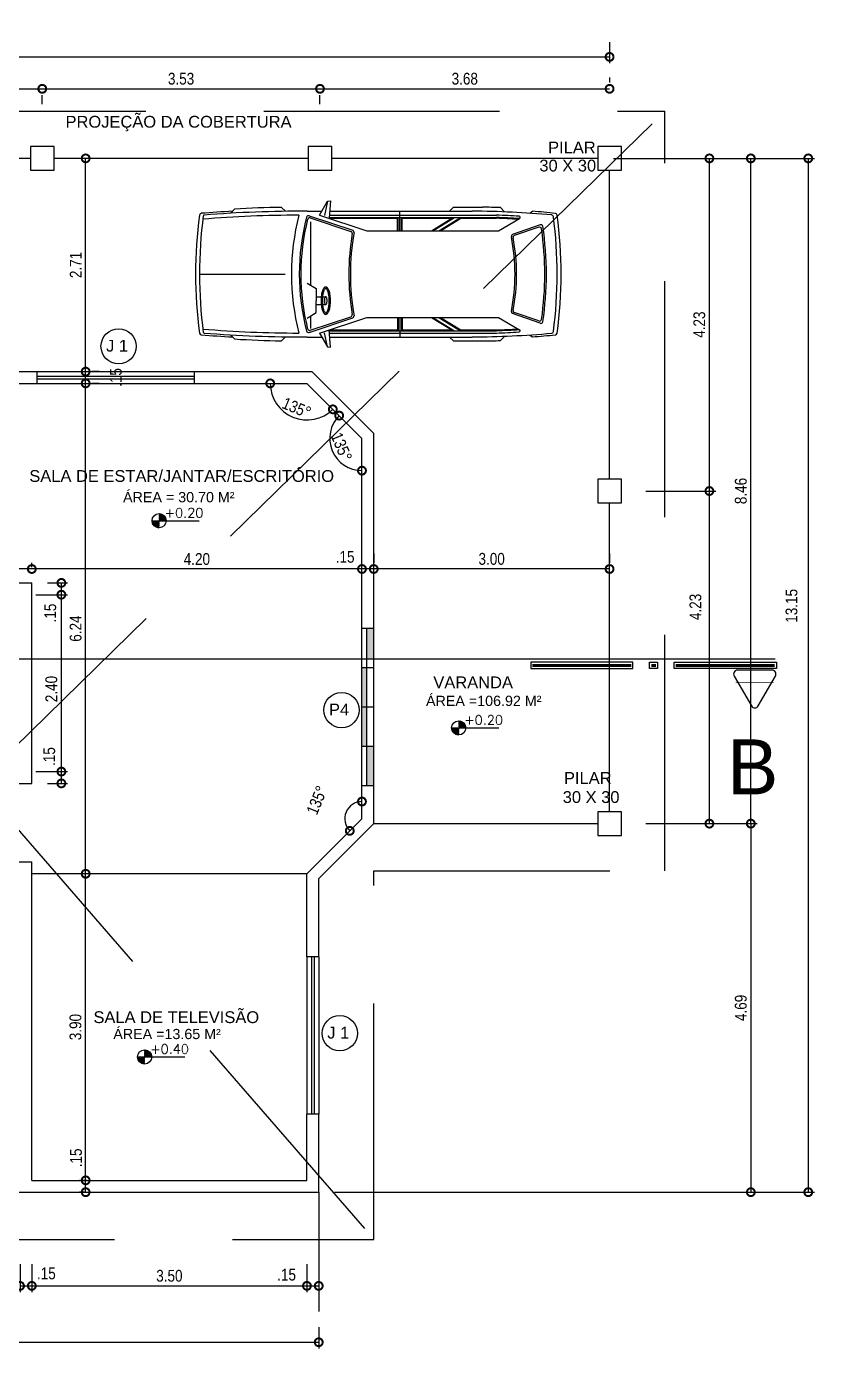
# Model space of a CAD drawing. Extents: x -109 to 1815, y -14679 to 345.
# Drawn here: x 98.97 to 108.99, y -4.45 to 12.37 of the extents above; entities that cross this region are included whole.
import ezdxf
from ezdxf.enums import TextEntityAlignment as Align

# ---------------------------------------------------------------- set-up
doc = ezdxf.new("R2010")
doc.units = 0
doc.header["$MEASUREMENT"] = 0
doc.linetypes.add('HIDDEN', pattern=[0.375, 0.25, -0.125])
doc.layers.get('0').update_dxf_attribs({"linetype": 'CONTINUOUS'})
doc.layers.get('DEFPOINTS').update_dxf_attribs({"linetype": 'CONTINUOUS'})
for name, color, linetype in [('COTA', 1, 'CONTINUOUS'), ('ESPECARQ', 1, 'CONTINUOUS'), ('ESQUADRIA', 2, 'CONTINUOUS'), ('JANELA', 3, 'CONTINUOUS'), ('PAREDE', 6, 'CONTINUOUS'), ('PILAR', 5, 'CONTINUOUS'), ('PORTA', 3, 'CONTINUOUS'), ('PROJCASA', 3, 'HIDDEN'), ('VARANDA', 1, 'CONTINUOUS')]:
    doc.layers.add(name, color=color, linetype=linetype)
doc.styles.add('CORTE', font='BOLD.SHX', dxfattribs={"height": 0.15})
doc.styles.add('PRANCHA', font='AVANT.SHX', dxfattribs={"height": 0.1})
doc.styles.add('REGUA120', font='arial.ttf')
doc.styles.add('SIMPLEX', font='techl___.ttf')
doc.styles.add('TFINOS', font='romans.shx', dxfattribs={"height": 0.1})
doc.dimstyles.new('50model', dxfattribs={"dimtxt": 0.15, "dimasz": 0.2, "dimexe": 0.08, "dimexo": 0.2, "dimgap": 0.05, "dimtad": 1, "dimzin": 4, "dimdsep": 46, "dimtxsty": 'SIMPLEX', "dimblk1": 'DOTSMALL', "dimblk2": 'DOTSMALL', "dimsah": 1, "dimcen": 0.2, "dimadec": 0, "dimazin": 0, "dimtfac": 1, "dimtmove": 2, "dimatfit": 3, "dimldrblk": 'DOTSMALL', "dimfxl": 1, "dimtvp": 1, "dimtolj": 1, "dimtzin": 0, "dimarcsym": 0})

# ---------------------------------------------------------------- blocks, each defined once
blk = doc.blocks.new('_DOTSMALL')
at = {"color": 0, "linetype": 'ByBlock', "ltscale": 0.05, "const_width": 0.5}
blk.add_lwpolyline([(-0.0625, 0, 1), (0.0625, 0, 1)], format="xyb", close=True, dxfattribs=at)
blk = doc.blocks.new('*D30')
at = {"layer": 'DEFPOINTS', "color": 0}
for p in [(88.585, -4), (102.685, -3.976), (102.685, -4.367)]:
    blk.add_point(p, dxfattribs=at)
at = {"layer": 'PORTA', "color": 0, "lineweight": -2}
for p, q in [((88.585, -4.2), (88.585, -4.447)), ((102.685, -4.176), (102.685, -4.447)), ((88.585, -4.367), (102.685, -4.367))]:
    blk.add_line(p, q, dxfattribs=at)
at = {"layer": 'PORTA', "color": 0, "lineweight": -2, "xscale": 0.2, "yscale": 0.2, "zscale": 0.2, "rotation": 180}
blk.add_blockref('_DOTSMALL', (88.585, -4.367), dxfattribs=at)
at = {"layer": 'PORTA', "color": 0, "lineweight": -2, "xscale": 0.2, "yscale": 0.2, "zscale": 0.2}
blk.add_blockref('_DOTSMALL', (102.685, -4.367), dxfattribs=at)
at = {"layer": 'PORTA', "color": 0, "insert": (95.635, -4.241), "char_height": 0.15, "attachment_point": 5, "style": 'SIMPLEX'}
blk.add_mtext('\\A1;14.10', dxfattribs=at)
blk = doc.blocks.new('*D29')
at = {"layer": 'DEFPOINTS', "color": 0}
for p in [(102.535, -3.174), (102.685, -3.174), (102.685, -3.65)]:
    blk.add_point(p, dxfattribs=at)
at = {"layer": 'PORTA', "color": 0, "lineweight": -2}
for p, q in [((102.535, -3.374), (102.535, -3.73)), ((102.685, -3.374), (102.685, -3.73)), ((102.535, -3.65), (102.685, -3.65))]:
    blk.add_line(p, q, dxfattribs=at)
at = {"layer": 'PORTA', "color": 0, "lineweight": -2, "xscale": 0.2, "yscale": 0.2, "zscale": 0.2, "rotation": 180}
blk.add_blockref('_DOTSMALL', (102.535, -3.65), dxfattribs=at)
at = {"layer": 'PORTA', "color": 0, "lineweight": -2, "xscale": 0.2, "yscale": 0.2, "zscale": 0.2}
blk.add_blockref('_DOTSMALL', (102.685, -3.65), dxfattribs=at)
at = {"layer": 'PORTA', "color": 0, "insert": (102.276, -3.508), "char_height": 0.15, "attachment_point": 5, "style": 'SIMPLEX'}
blk.add_mtext('\\A1;.15', dxfattribs=at)
blk = doc.blocks.new('*D28')
at = {"layer": 'DEFPOINTS', "color": 0}
for p in [(99.035, -3.174), (102.535, -3.174), (102.535, -3.65)]:
    blk.add_point(p, dxfattribs=at)
at = {"layer": 'PORTA', "color": 0, "lineweight": -2}
for p, q in [((99.035, -3.374), (99.035, -3.73)), ((102.535, -3.374), (102.535, -3.73)), ((99.035, -3.65), (102.535, -3.65))]:
    blk.add_line(p, q, dxfattribs=at)
at = {"layer": 'PORTA', "color": 0, "lineweight": -2, "xscale": 0.2, "yscale": 0.2, "zscale": 0.2, "rotation": 180}
blk.add_blockref('_DOTSMALL', (99.035, -3.65), dxfattribs=at)
at = {"layer": 'PORTA', "color": 0, "lineweight": -2, "xscale": 0.2, "yscale": 0.2, "zscale": 0.2}
blk.add_blockref('_DOTSMALL', (102.535, -3.65), dxfattribs=at)
at = {"layer": 'PORTA', "color": 0, "insert": (100.785, -3.522), "char_height": 0.15, "attachment_point": 5, "style": 'SIMPLEX'}
blk.add_mtext('\\A1;3.50', dxfattribs=at)
blk = doc.blocks.new('*D27')
at = {"layer": 'DEFPOINTS', "color": 0}
for p in [(98.885, -3.174), (99.035, -3.174), (99.035, -3.65)]:
    blk.add_point(p, dxfattribs=at)
at = {"layer": 'PORTA', "color": 0, "lineweight": -2}
for p, q in [((98.885, -3.374), (98.885, -3.73)), ((99.035, -3.374), (99.035, -3.73)), ((98.885, -3.65), (99.035, -3.65))]:
    blk.add_line(p, q, dxfattribs=at)
at = {"layer": 'PORTA', "color": 0, "lineweight": -2, "xscale": 0.2, "yscale": 0.2, "zscale": 0.2, "rotation": 180}
blk.add_blockref('_DOTSMALL', (98.885, -3.65), dxfattribs=at)
at = {"layer": 'PORTA', "color": 0, "lineweight": -2, "xscale": 0.2, "yscale": 0.2, "zscale": 0.2}
blk.add_blockref('_DOTSMALL', (99.035, -3.65), dxfattribs=at)
at = {"layer": 'PORTA', "color": 0, "insert": (99.22, -3.492), "char_height": 0.15, "attachment_point": 5, "style": 'SIMPLEX'}
blk.add_mtext('\\A1;.15', dxfattribs=at)
blk = doc.blocks.new('CORTE-D')
blk.add_lwpolyline([(2.587, 0.135), (2.806, 0.515, -0.57735), (2.893, 0.515), (3.112, 0.135, -0.57735), (3.069, 0.06), (2.63, 0.06, -0.57735)], format="xyb", close=True)
at = {"const_width": 0.01}
blk.add_lwpolyline([(3.088, 0.216), (2.608, 0.216)], dxfattribs=at)
for points in [[(0, -0.04), (0, 0.04), (1.3, 0.04), (1.3, -0.04)], [(1.612, -0.04), (1.612, 0.04), (1.512, 0.04), (1.512, -0.04)], [(3.124, -0.04), (3.124, 0.04), (1.824, 0.04), (1.824, -0.04)]]:
    blk.add_lwpolyline(points, close=True)
at = {"const_width": 0.02}
for points in [[(0.03, -0.01), (0.03, 0.01), (1.27, 0.01), (1.27, -0.01)], [(1.582, -0.01), (1.582, 0.01), (1.542, 0.01), (1.542, -0.01)], [(3.094, -0.01), (3.094, 0.01), (1.854, 0.01), (1.854, -0.01)]]:
    blk.add_lwpolyline(points, close=True, dxfattribs=at)
for tag, height, style, p in [('01', 0.15, 'CORTE', (2.849, 0.24)), ('00/00', 0.1, 'PRANCHA', (2.852, 0.091))]:
    blk.add_attdef(tag, text='', height=height, dxfattribs=dict(style=style)).set_placement(p, align=Align.CENTER)
blk = doc.blocks.new('*D48')
at = {"layer": 'DEFPOINTS', "color": 0}
for p in [(106.648, 6.461), (107.655, 6.461), (106.648, 2.23)]:
    blk.add_point(p, dxfattribs=at)
at = {"layer": 'PORTA', "color": 0, "lineweight": -2}
for p, q in [((106.848, 6.461), (107.735, 6.461)), ((107.655, 2.23), (107.655, 6.461)), ((106.848, 2.23), (107.735, 2.23))]:
    blk.add_line(p, q, dxfattribs=at)
at = {"layer": 'PORTA', "color": 0, "lineweight": -2, "xscale": 0.2, "yscale": 0.2, "zscale": 0.2}
for p, rotation in [((107.655, 6.461), 90), ((107.655, 2.23), 270)]:
    blk.add_blockref('_DOTSMALL', p, dxfattribs=dict(at, rotation=rotation))
at = {"layer": 'PORTA', "color": 0, "insert": (107.478, 4.986), "char_height": 0.15, "attachment_point": 5, "rotation": 90, "style": 'SIMPLEX'}
blk.add_mtext('\\A1;4.23', dxfattribs=at)
blk = doc.blocks.new('*D49')
at = {"layer": 'DEFPOINTS', "color": 0}
for p in [(106.626, 10.692), (107.655, 10.692), (106.648, 6.461)]:
    blk.add_point(p, dxfattribs=at)
at = {"layer": 'PORTA', "color": 0, "lineweight": -2}
for p, q in [((106.826, 10.692), (107.735, 10.692)), ((107.655, 6.461), (107.655, 10.692)), ((106.848, 6.461), (107.735, 6.461))]:
    blk.add_line(p, q, dxfattribs=at)
at = {"layer": 'PORTA', "color": 0, "lineweight": -2, "xscale": 0.2, "yscale": 0.2, "zscale": 0.2}
for p, rotation in [((107.655, 10.692), 90), ((107.655, 6.461), 270)]:
    blk.add_blockref('_DOTSMALL', p, dxfattribs=dict(at, rotation=rotation))
at = {"layer": 'PORTA', "color": 0, "insert": (107.527, 8.577), "char_height": 0.15, "attachment_point": 5, "rotation": 90, "style": 'SIMPLEX'}
blk.add_mtext('\\A1;4.23', dxfattribs=at)
blk = doc.blocks.new('*D50')
at = {"layer": 'DEFPOINTS', "color": 0}
for p in [(106.626, 10.692), (108.182, 10.692), (106.648, 2.23)]:
    blk.add_point(p, dxfattribs=at)
at = {"layer": 'PORTA', "color": 0, "lineweight": -2}
for p, q in [((106.826, 10.692), (108.262, 10.692)), ((108.182, 2.23), (108.182, 10.692)), ((106.848, 2.23), (108.262, 2.23))]:
    blk.add_line(p, q, dxfattribs=at)
at = {"layer": 'PORTA', "color": 0, "lineweight": -2, "xscale": 0.2, "yscale": 0.2, "zscale": 0.2}
for p, rotation in [((108.182, 10.692), 90), ((108.182, 2.23), 270)]:
    blk.add_blockref('_DOTSMALL', p, dxfattribs=dict(at, rotation=rotation))
at = {"layer": 'PORTA', "color": 0, "insert": (108.055, 6.461), "char_height": 0.15, "attachment_point": 5, "rotation": 90, "style": 'SIMPLEX'}
blk.add_mtext('\\A1;8.46', dxfattribs=at)
blk = doc.blocks.new('*D51')
at = {"layer": 'DEFPOINTS', "color": 0}
for p in [(106.648, 2.23), (106.854, -2.458), (108.182, -2.458)]:
    blk.add_point(p, dxfattribs=at)
at = {"layer": 'PORTA', "color": 0, "lineweight": -2}
for p, q in [((106.848, 2.23), (108.262, 2.23)), ((108.182, 2.23), (108.182, -2.458)), ((107.054, -2.458), (108.262, -2.458))]:
    blk.add_line(p, q, dxfattribs=at)
at = {"layer": 'PORTA', "color": 0, "lineweight": -2, "xscale": 0.2, "yscale": 0.2, "zscale": 0.2}
for p, rotation in [((108.182, 2.23), 90), ((108.182, -2.458), 270)]:
    blk.add_blockref('_DOTSMALL', p, dxfattribs=dict(at, rotation=rotation))
at = {"layer": 'PORTA', "color": 0, "insert": (108.055, -0.114), "char_height": 0.15, "attachment_point": 5, "rotation": 90, "style": 'SIMPLEX'}
blk.add_mtext('\\A1;4.69', dxfattribs=at)
blk = doc.blocks.new('*D52')
at = {"layer": 'DEFPOINTS', "color": 0}
for p in [(99.72, -2.308), (99.94, -2.308), (99.899, -2.458)]:
    blk.add_point(p, dxfattribs=at)
at = {"layer": 'PORTA', "color": 0, "lineweight": -2}
for p, q in [((99.74, -2.308), (99.64, -2.308)), ((99.72, -2.458), (99.72, -2.308)), ((99.699, -2.458), (99.64, -2.458))]:
    blk.add_line(p, q, dxfattribs=at)
at = {"layer": 'PORTA', "color": 0, "lineweight": -2, "xscale": 0.2, "yscale": 0.2, "zscale": 0.2}
for p, rotation in [((99.72, -2.308), 90), ((99.72, -2.458), 270)]:
    blk.add_blockref('_DOTSMALL', p, dxfattribs=dict(at, rotation=rotation))
at = {"layer": 'PORTA', "color": 0, "insert": (99.598, -2.022), "char_height": 0.15, "attachment_point": 5, "rotation": 90, "style": 'SIMPLEX'}
blk.add_mtext('\\A1;.15', dxfattribs=at)
blk = doc.blocks.new('*D53')
at = {"layer": 'DEFPOINTS', "color": 0}
for p in [(99.692, 1.592), (99.72, 1.592), (99.94, -2.308)]:
    blk.add_point(p, dxfattribs=at)
at = {"layer": 'PORTA', "color": 0, "lineweight": -2}
for p, q in [((99.72, -2.308), (99.72, 1.592)), ((99.892, 1.592), (99.8, 1.592)), ((99.74, -2.308), (99.64, -2.308))]:
    blk.add_line(p, q, dxfattribs=at)
at = {"layer": 'PORTA', "color": 0, "lineweight": -2, "xscale": 0.2, "yscale": 0.2, "zscale": 0.2}
for p, rotation in [((99.72, 1.592), 90), ((99.72, -2.308), 270)]:
    blk.add_blockref('_DOTSMALL', p, dxfattribs=dict(at, rotation=rotation))
at = {"layer": 'PORTA', "color": 0, "insert": (99.591, -0.358), "char_height": 0.15, "attachment_point": 5, "rotation": 90, "style": 'SIMPLEX'}
blk.add_mtext('\\A1;3.90', dxfattribs=at)
blk = doc.blocks.new('*D54')
at = {"layer": 'DEFPOINTS', "color": 0}
for p in [(99.692, 7.83), (99.72, 7.83), (99.692, 1.592)]:
    blk.add_point(p, dxfattribs=at)
at = {"layer": 'PORTA', "color": 0, "lineweight": -2}
for p, q in [((99.72, 1.592), (99.72, 7.83)), ((99.892, 7.83), (99.8, 7.83)), ((99.892, 1.592), (99.8, 1.592))]:
    blk.add_line(p, q, dxfattribs=at)
at = {"layer": 'PORTA', "color": 0, "lineweight": -2, "xscale": 0.2, "yscale": 0.2, "zscale": 0.2}
for p, rotation in [((99.72, 7.83), 90), ((99.72, 1.592), 270)]:
    blk.add_blockref('_DOTSMALL', p, dxfattribs=dict(at, rotation=rotation))
at = {"layer": 'PORTA', "color": 0, "insert": (99.593, 4.711), "char_height": 0.15, "attachment_point": 5, "rotation": 90, "style": 'SIMPLEX'}
blk.add_mtext('\\A1;6.24', dxfattribs=at)
blk = doc.blocks.new('*D55')
at = {"layer": 'DEFPOINTS', "color": 0}
for p in [(99.692, 7.98), (99.72, 7.98), (99.692, 7.83)]:
    blk.add_point(p, dxfattribs=at)
at = {"layer": 'PORTA', "color": 0, "lineweight": -2}
for p, q in [((99.72, 7.83), (99.72, 7.98)), ((99.892, 7.98), (99.8, 7.98)), ((99.892, 7.83), (99.8, 7.83))]:
    blk.add_line(p, q, dxfattribs=at)
at = {"layer": 'PORTA', "color": 0, "lineweight": -2, "xscale": 0.2, "yscale": 0.2, "zscale": 0.2}
for p, rotation in [((99.72, 7.98), 90), ((99.72, 7.83), 270)]:
    blk.add_blockref('_DOTSMALL', p, dxfattribs=dict(at, rotation=rotation))
at = {"layer": 'PORTA', "color": 0, "insert": (100.105, 7.905), "char_height": 0.15, "attachment_point": 5, "rotation": 90, "style": 'SIMPLEX'}
blk.add_mtext('\\A1;.15', dxfattribs=at)
blk = doc.blocks.new('*D56')
at = {"layer": 'DEFPOINTS', "color": 0}
for p in [(99.692, 10.692), (99.72, 10.692), (99.692, 7.98)]:
    blk.add_point(p, dxfattribs=at)
at = {"layer": 'PORTA', "color": 0, "lineweight": -2}
for p, q in [((99.72, 7.98), (99.72, 10.692)), ((99.892, 10.692), (99.8, 10.692)), ((99.892, 7.98), (99.8, 7.98))]:
    blk.add_line(p, q, dxfattribs=at)
at = {"layer": 'PORTA', "color": 0, "lineweight": -2, "xscale": 0.2, "yscale": 0.2, "zscale": 0.2}
for p, rotation in [((99.72, 10.692), 90), ((99.72, 7.98), 270)]:
    blk.add_blockref('_DOTSMALL', p, dxfattribs=dict(at, rotation=rotation))
at = {"layer": 'PORTA', "color": 0, "insert": (99.594, 9.336), "char_height": 0.15, "attachment_point": 5, "rotation": 90, "style": 'SIMPLEX'}
blk.add_mtext('\\A1;2.71', dxfattribs=at)
blk = doc.blocks.new('*D57')
at = {"layer": 'DEFPOINTS', "color": 0}
for p in [(103.385, 5.469), (103.385, 5.465), (106.385, 5.465)]:
    blk.add_point(p, dxfattribs=at)
at = {"layer": 'PORTA', "color": 0, "lineweight": -2}
for p, q in [((103.385, 5.665), (103.385, 5.549)), ((106.385, 5.665), (106.385, 5.549)), ((106.385, 5.469), (103.385, 5.469))]:
    blk.add_line(p, q, dxfattribs=at)
at = {"layer": 'PORTA', "color": 0, "lineweight": -2, "xscale": 0.2, "yscale": 0.2, "zscale": 0.2, "rotation": 180}
blk.add_blockref('_DOTSMALL', (103.385, 5.469), dxfattribs=at)
at = {"layer": 'PORTA', "color": 0, "lineweight": -2, "xscale": 0.2, "yscale": 0.2, "zscale": 0.2}
blk.add_blockref('_DOTSMALL', (106.385, 5.469), dxfattribs=at)
at = {"layer": 'PORTA', "color": 0, "insert": (104.885, 5.597), "char_height": 0.15, "attachment_point": 5, "style": 'SIMPLEX'}
blk.add_mtext('\\A1;3.00', dxfattribs=at)
blk = doc.blocks.new('*D58')
at = {"layer": 'DEFPOINTS', "color": 0}
for p in [(103.235, 5.469), (103.235, 5.469), (103.385, 5.465)]:
    blk.add_point(p, dxfattribs=at)
at = {"layer": 'PORTA', "color": 0, "lineweight": -2}
for p, q in [((103.385, 5.665), (103.385, 5.549)), ((103.385, 5.469), (103.235, 5.469)), ((103.235, 5.269), (103.235, 5.389))]:
    blk.add_line(p, q, dxfattribs=at)
at = {"layer": 'PORTA', "color": 0, "lineweight": -2, "xscale": 0.2, "yscale": 0.2, "zscale": 0.2, "rotation": 180}
blk.add_blockref('_DOTSMALL', (103.235, 5.469), dxfattribs=at)
at = {"layer": 'PORTA', "color": 0, "lineweight": -2, "xscale": 0.2, "yscale": 0.2, "zscale": 0.2}
blk.add_blockref('_DOTSMALL', (103.385, 5.469), dxfattribs=at)
at = {"layer": 'PORTA', "color": 0, "insert": (103.021, 5.623), "char_height": 0.15, "attachment_point": 5, "style": 'SIMPLEX'}
blk.add_mtext('\\A1;.15', dxfattribs=at)
blk = doc.blocks.new('*D59')
at = {"layer": 'DEFPOINTS', "color": 0}
for p in [(99.035, 5.469), (103.235, 5.469), (99.035, 5.292)]:
    blk.add_point(p, dxfattribs=at)
at = {"layer": 'PORTA', "color": 0, "lineweight": -2}
for p, q in [((99.035, 5.492), (99.035, 5.549)), ((103.235, 5.469), (99.035, 5.469)), ((103.235, 5.269), (103.235, 5.389))]:
    blk.add_line(p, q, dxfattribs=at)
at = {"layer": 'PORTA', "color": 0, "lineweight": -2, "xscale": 0.2, "yscale": 0.2, "zscale": 0.2, "rotation": 180}
blk.add_blockref('_DOTSMALL', (99.035, 5.469), dxfattribs=at)
at = {"layer": 'PORTA', "color": 0, "lineweight": -2, "xscale": 0.2, "yscale": 0.2, "zscale": 0.2}
blk.add_blockref('_DOTSMALL', (103.235, 5.469), dxfattribs=at)
at = {"layer": 'PORTA', "color": 0, "insert": (101.135, 5.595), "char_height": 0.15, "attachment_point": 5, "style": 'SIMPLEX'}
blk.add_mtext('\\A1;4.20', dxfattribs=at)
blk = doc.blocks.new('*D60')
at = {"layer": 'DEFPOINTS', "color": 0}
for p in [(97.034, 5.551), (97.034, 5.469), (99.035, 5.292)]:
    blk.add_point(p, dxfattribs=at)
at = {"layer": 'PORTA', "color": 0, "lineweight": -2}
for p, q in [((99.035, 5.469), (97.034, 5.469)), ((97.034, 5.351), (97.034, 5.389)), ((99.035, 5.492), (99.035, 5.549))]:
    blk.add_line(p, q, dxfattribs=at)
at = {"layer": 'PORTA', "color": 0, "lineweight": -2, "xscale": 0.2, "yscale": 0.2, "zscale": 0.2, "rotation": 180}
blk.add_blockref('_DOTSMALL', (97.034, 5.469), dxfattribs=at)
at = {"layer": 'PORTA', "color": 0, "lineweight": -2, "xscale": 0.2, "yscale": 0.2, "zscale": 0.2}
blk.add_blockref('_DOTSMALL', (99.035, 5.469), dxfattribs=at)
at = {"layer": 'PORTA', "color": 0, "insert": (98.034, 5.595), "char_height": 0.15, "attachment_point": 5, "style": 'SIMPLEX'}
blk.add_mtext('\\A1;2.00', dxfattribs=at)
blk = doc.blocks.new('*D76')
at = {"layer": 'DEFPOINTS', "color": 0}
for p in [(98.885, 2.892), (99.411, 2.892), (99.035, 2.742)]:
    blk.add_point(p, dxfattribs=at)
at = {"layer": 'PORTA', "color": 0, "lineweight": -2}
for p, q in [((99.085, 2.892), (99.491, 2.892)), ((99.411, 2.742), (99.411, 2.892)), ((99.235, 2.742), (99.491, 2.742))]:
    blk.add_line(p, q, dxfattribs=at)
at = {"layer": 'PORTA', "color": 0, "lineweight": -2, "xscale": 0.2, "yscale": 0.2, "zscale": 0.2}
for p, rotation in [((99.411, 2.892), 90), ((99.411, 2.742), 270)]:
    blk.add_blockref('_DOTSMALL', p, dxfattribs=dict(at, rotation=rotation))
at = {"layer": 'PORTA', "color": 0, "insert": (99.257, 3.083), "char_height": 0.15, "attachment_point": 5, "rotation": 90, "style": 'SIMPLEX'}
blk.add_mtext('\\A1;.15', dxfattribs=at)
blk = doc.blocks.new('*D77')
at = {"layer": 'DEFPOINTS', "color": 0}
for p in [(98.885, 5.142), (99.411, 5.142), (99.035, 2.742)]:
    blk.add_point(p, dxfattribs=at)
at = {"layer": 'PORTA', "color": 0, "lineweight": -2}
for p, q in [((99.085, 5.142), (99.491, 5.142)), ((99.411, 2.742), (99.411, 5.142)), ((99.235, 2.742), (99.491, 2.742))]:
    blk.add_line(p, q, dxfattribs=at)
at = {"layer": 'PORTA', "color": 0, "lineweight": -2, "xscale": 0.2, "yscale": 0.2, "zscale": 0.2}
for p, rotation in [((99.411, 5.142), 90), ((99.411, 2.742), 270)]:
    blk.add_blockref('_DOTSMALL', p, dxfattribs=dict(at, rotation=rotation))
at = {"layer": 'PORTA', "color": 0, "insert": (99.284, 3.942), "char_height": 0.15, "attachment_point": 5, "rotation": 90, "style": 'SIMPLEX'}
blk.add_mtext('\\A1;2.40', dxfattribs=at)
blk = doc.blocks.new('*D78')
at = {"layer": 'DEFPOINTS', "color": 0}
for p in [(99.035, 5.292), (99.411, 5.292), (98.885, 5.142)]:
    blk.add_point(p, dxfattribs=at)
at = {"layer": 'PORTA', "color": 0, "lineweight": -2}
for p, q in [((99.235, 5.292), (99.491, 5.292)), ((99.411, 5.142), (99.411, 5.292)), ((99.085, 5.142), (99.491, 5.142))]:
    blk.add_line(p, q, dxfattribs=at)
at = {"layer": 'PORTA', "color": 0, "lineweight": -2, "xscale": 0.2, "yscale": 0.2, "zscale": 0.2}
for p, rotation in [((99.411, 5.292), 90), ((99.411, 5.142), 270)]:
    blk.add_blockref('_DOTSMALL', p, dxfattribs=dict(at, rotation=rotation))
at = {"layer": 'PORTA', "color": 0, "insert": (99.27, 4.909), "char_height": 0.15, "attachment_point": 5, "rotation": 90, "style": 'SIMPLEX'}
blk.add_mtext('\\A1;.15', dxfattribs=at)
blk = doc.blocks.new('*D87')
at = {"layer": 'DEFPOINTS', "color": 0}
for p in [(106.235, 10.692), (102.685, -2.458), (108.913, -2.458)]:
    blk.add_point(p, dxfattribs=at)
at = {"layer": 'PORTA', "color": 0, "lineweight": -2}
for p, q in [((106.435, 10.692), (108.993, 10.692)), ((108.913, 10.692), (108.913, -2.458)), ((102.885, -2.458), (108.993, -2.458))]:
    blk.add_line(p, q, dxfattribs=at)
at = {"layer": 'PORTA', "color": 0, "lineweight": -2, "xscale": 0.2, "yscale": 0.2, "zscale": 0.2}
for p, rotation in [((108.913, 10.692), 90), ((108.913, -2.458), 270)]:
    blk.add_blockref('_DOTSMALL', p, dxfattribs=dict(at, rotation=rotation))
at = {"layer": 'PORTA', "color": 0, "insert": (108.7, 5), "char_height": 0.15, "attachment_point": 5, "rotation": 90, "style": 'SIMPLEX'}
blk.add_mtext('\\A1;13.15', dxfattribs=at)
blk = doc.blocks.new('*D94')
at = {"layer": 'DEFPOINTS', "color": 0}
for p in [(95.485, 11.539), (99.168, 11.582), (99.168, 11.577)]:
    blk.add_point(p, dxfattribs=at)
at = {"layer": 'PORTA', "color": 0, "lineweight": -2}
for p, q in [((95.485, 11.739), (95.485, 11.657)), ((95.485, 11.577), (99.168, 11.577)), ((99.168, 11.382), (99.168, 11.497))]:
    blk.add_line(p, q, dxfattribs=at)
at = {"layer": 'PORTA', "color": 0, "lineweight": -2, "xscale": 0.2, "yscale": 0.2, "zscale": 0.2, "rotation": 180}
blk.add_blockref('_DOTSMALL', (95.485, 11.577), dxfattribs=at)
at = {"layer": 'PORTA', "color": 0, "lineweight": -2, "xscale": 0.2, "yscale": 0.2, "zscale": 0.2}
blk.add_blockref('_DOTSMALL', (99.168, 11.577), dxfattribs=at)
at = {"layer": 'PORTA', "color": 0, "insert": (97.326, 11.705), "char_height": 0.15, "attachment_point": 5, "style": 'SIMPLEX'}
blk.add_mtext('\\A1;3.68', dxfattribs=at)
blk = doc.blocks.new('*D95')
at = {"layer": 'DEFPOINTS', "color": 0}
for p in [(99.168, 11.582), (102.701, 11.582), (102.701, 11.577)]:
    blk.add_point(p, dxfattribs=at)
at = {"layer": 'PORTA', "color": 0, "lineweight": -2}
for p, q in [((99.168, 11.577), (102.701, 11.577)), ((99.168, 11.382), (99.168, 11.497)), ((102.701, 11.382), (102.701, 11.497))]:
    blk.add_line(p, q, dxfattribs=at)
at = {"layer": 'PORTA', "color": 0, "lineweight": -2, "xscale": 0.2, "yscale": 0.2, "zscale": 0.2, "rotation": 180}
blk.add_blockref('_DOTSMALL', (99.168, 11.577), dxfattribs=at)
at = {"layer": 'PORTA', "color": 0, "lineweight": -2, "xscale": 0.2, "yscale": 0.2, "zscale": 0.2}
blk.add_blockref('_DOTSMALL', (102.701, 11.577), dxfattribs=at)
at = {"layer": 'PORTA', "color": 0, "insert": (100.934, 11.705), "char_height": 0.15, "attachment_point": 5, "style": 'SIMPLEX'}
blk.add_mtext('\\A1;3.53', dxfattribs=at)
blk = doc.blocks.new('*D96')
at = {"layer": 'DEFPOINTS', "color": 0}
for p in [(102.701, 11.582), (106.385, 11.577), (106.385, 11.519)]:
    blk.add_point(p, dxfattribs=at)
at = {"layer": 'PORTA', "color": 0, "lineweight": -2}
for p, q in [((106.385, 11.719), (106.385, 11.657)), ((102.701, 11.577), (106.385, 11.577)), ((102.701, 11.382), (102.701, 11.497))]:
    blk.add_line(p, q, dxfattribs=at)
at = {"layer": 'PORTA', "color": 0, "lineweight": -2, "xscale": 0.2, "yscale": 0.2, "zscale": 0.2, "rotation": 180}
blk.add_blockref('_DOTSMALL', (102.701, 11.577), dxfattribs=at)
at = {"layer": 'PORTA', "color": 0, "lineweight": -2, "xscale": 0.2, "yscale": 0.2, "zscale": 0.2}
blk.add_blockref('_DOTSMALL', (106.385, 11.577), dxfattribs=at)
at = {"layer": 'PORTA', "color": 0, "insert": (104.543, 11.705), "char_height": 0.15, "attachment_point": 5, "style": 'SIMPLEX'}
blk.add_mtext('\\A1;3.68', dxfattribs=at)
blk = doc.blocks.new('*D97')
at = {"layer": 'DEFPOINTS', "color": 0}
for p in [(84.585, 12.37), (106.385, 12.37), (106.385, 11.983)]:
    blk.add_point(p, dxfattribs=at)
at = {"layer": 'PORTA', "color": 0, "lineweight": -2}
for p, q in [((84.585, 12.17), (84.585, 11.903)), ((106.385, 12.17), (106.385, 11.903)), ((84.585, 11.983), (106.385, 11.983))]:
    blk.add_line(p, q, dxfattribs=at)
at = {"layer": 'PORTA', "color": 0, "lineweight": -2, "xscale": 0.2, "yscale": 0.2, "zscale": 0.2, "rotation": 180}
blk.add_blockref('_DOTSMALL', (84.585, 11.983), dxfattribs=at)
at = {"layer": 'PORTA', "color": 0, "lineweight": -2, "xscale": 0.2, "yscale": 0.2, "zscale": 0.2}
blk.add_blockref('_DOTSMALL', (106.385, 11.983), dxfattribs=at)
at = {"layer": 'PORTA', "color": 0, "insert": (95.485, 12.11), "char_height": 0.15, "attachment_point": 5, "style": 'SIMPLEX'}
blk.add_mtext('\\A1;21.80', dxfattribs=at)
blk = doc.blocks.new('*D184')
at = {"layer": 'COTA', "color": 0, "lineweight": -2}
blk.add_arc((102.535, 7.83), 0.466, 180, 315, dxfattribs=at)
at = {"layer": 'DEFPOINTS', "color": 0}
for p in [(101.104, 7.83), (102.535, 7.83), (102.535, 7.83), (102.205, 7.5), (103.235, 7.13)]:
    blk.add_point(p, dxfattribs=at)
at = {"layer": 'COTA', "color": 0, "lineweight": -2, "xscale": 0.2, "yscale": 0.2, "zscale": 0.2}
for p, rotation in [((102.068, 7.83), 90.00000000000006), ((102.864, 7.5), 44.99999999999896)]:
    blk.add_blockref('_DOTSMALL', p, dxfattribs=dict(at, rotation=rotation))
at = {"layer": 'COTA', "color": 0, "insert": (102.405, 7.518), "char_height": 0.15, "attachment_point": 5, "rotation": 337.5, "style": 'SIMPLEX'}
blk.add_mtext('\\A1;135°', dxfattribs=at)
blk = doc.blocks.new('*D185')
at = {"layer": 'COTA', "color": 0, "lineweight": -2}
blk.add_arc((103.235, 7.13), 0.41, 135, 270, dxfattribs=at)
at = {"layer": 'DEFPOINTS', "color": 0}
for p in [(102.535, 7.83), (102.825, 7.13), (103.235, 7.13), (103.235, 7.13), (103.235, 4.711)]:
    blk.add_point(p, dxfattribs=at)
at = {"layer": 'COTA', "color": 0, "lineweight": -2, "xscale": 0.2, "yscale": 0.2, "zscale": 0.2}
for p, rotation in [((102.945, 7.42), 44.9999999999999), ((103.235, 6.72), 359.9999999999994)]:
    blk.add_blockref('_DOTSMALL', p, dxfattribs=dict(at, rotation=rotation))
at = {"layer": 'COTA', "color": 0, "insert": (102.975, 7.022), "char_height": 0.15, "attachment_point": 5, "rotation": 292.5, "style": 'SIMPLEX'}
blk.add_mtext('\\A1;135°', dxfattribs=at)
blk = doc.blocks.new('*D186')
at = {"layer": 'COTA', "color": 0, "lineweight": -2}
blk.add_arc((103.235, 2.292), 0.219, 90, 225, dxfattribs=at)
at = {"layer": 'DEFPOINTS', "color": 0}
for p in [(103.235, 2.711), (103.08, 2.447), (103.235, 2.292), (103.235, 2.292), (102.535, 1.592)]:
    blk.add_point(p, dxfattribs=at)
at = {"layer": 'COTA', "color": 0, "lineweight": -2, "xscale": 0.2, "yscale": 0.2, "zscale": 0.2}
blk.add_blockref('_DOTSMALL', (103.235, 2.511), dxfattribs=at)
at = {"layer": 'COTA', "color": 0, "lineweight": -2, "xscale": 0.2, "yscale": 0.2, "zscale": 0.2, "rotation": 315.0000000000007}
blk.add_blockref('_DOTSMALL', (103.08, 2.138), dxfattribs=at)
at = {"layer": 'COTA', "color": 0, "insert": (102.663, 2.529), "char_height": 0.15, "attachment_point": 5, "rotation": 67.5, "style": 'SIMPLEX'}
blk.add_mtext('\\A1;135°', dxfattribs=at)
blk = doc.blocks.new('*D187')
at = {"layer": 'COTA', "color": 0, "lineweight": -2}
blk.add_arc((97.673, 7.83), 0.552, 225, 360, dxfattribs=at)
at = {"layer": 'DEFPOINTS', "color": 0}
for p in [(97.673, 7.83), (97.673, 7.83), (99.104, 7.83), (97.673, 7.278), (97.035, 7.192)]:
    blk.add_point(p, dxfattribs=at)
at = {"layer": 'COTA', "color": 0, "lineweight": -2, "xscale": 0.2, "yscale": 0.2, "zscale": 0.2}
for p, rotation in [((98.224, 7.83), 89.99999999999967), ((97.282, 7.44), 134.9999999999995)]:
    blk.add_blockref('_DOTSMALL', p, dxfattribs=dict(at, rotation=rotation))
at = {"layer": 'COTA', "color": 0, "insert": (97.835, 7.439), "char_height": 0.15, "attachment_point": 5, "rotation": 22.5, "style": 'SIMPLEX'}
blk.add_mtext('\\A1;135°', dxfattribs=at)

msp = doc.modelspace()

# ---------------------------------------------------------------- hatches: boundary and pattern name
at = {"layer": 'PORTA'}
h = msp.add_hatch(dxfattribs=at)
h.set_pattern_fill('ANSI31', color=1, scale=0.0012, style=0)
h.set_pattern_definition([(45, (84.3667293, -9.668662), (-0.00269407684, 0.00269407684), [])])
h.paths.add_polyline_path([(100.744, 6.083, 0.414214), (100.654, 6.173), (100.654, 6.083)])
h.paths.add_polyline_path([(100.564, 6.083, 0.414214), (100.654, 5.993), (100.654, 6.083)])
h = msp.add_hatch(color=1, dxfattribs=at)
h.dxf.hatch_style = 1
h.paths.add_polyline_path([(103.385, 4.711), (103.295, 4.711), (103.295, 4.32), (103.385, 4.32)])
h.paths.add_polyline_path([(103.385, 3.211), (103.295, 3.211), (103.295, 2.711), (103.385, 2.711)])
h.paths.add_polyline_path([(103.295, 3.711), (103.235, 3.711), (103.235, 3.211), (103.295, 3.211)])
h.paths.add_polyline_path([(103.295, 4.211), (103.235, 4.211), (103.235, 3.711), (103.295, 3.711)])
h = msp.add_hatch(dxfattribs=at)
h.set_pattern_fill('ANSI31', color=1, scale=0.0012, style=0)
h.set_pattern_definition([(45, (88.1780696, -12.3042537), (-0.00269407684, 0.00269407684), [])])
h.paths.add_polyline_path([(104.556, 3.448, 0.414214), (104.466, 3.538), (104.466, 3.448)])
h.paths.add_polyline_path([(104.376, 3.448, 0.414214), (104.466, 3.358), (104.466, 3.448)])
h = msp.add_hatch(dxfattribs=at)
h.set_pattern_fill('ANSI31', color=1, scale=0.0012, style=0)
h.set_pattern_definition([(45, (84.1825746, -16.489794), (-0.00269407684, 0.00269407684), [])])
h.paths.add_polyline_path([(100.56, -0.738, 0.414214), (100.47, -0.648), (100.47, -0.738)])
h.paths.add_polyline_path([(100.38, -0.738, 0.414214), (100.47, -0.828), (100.47, -0.738)])

# ---------------------------------------------------------------- linework, layer by layer
at = {"layer": 'ESQUADRIA'}
for p, q in [((99.104, 7.98), (101.104, 7.98)), ((99.104, 7.83), (101.104, 7.83)), ((102.535, 0.536), (102.535, -1.464)), ((102.685, 0.536), (102.685, -1.464))]:
    msp.add_line(p, q, dxfattribs=at)
at = {"layer": 'JANELA', "color": 3}
for p, q in [((99.104, 7.92), (101.104, 7.92)), ((99.104, 7.89), (101.104, 7.89)), ((99.104, 7.89), (101.104, 7.89)), ((102.595, 0.536), (102.595, -1.464)), ((102.595, 0.536), (102.595, -1.464)), ((102.625, 0.536), (102.625, -1.464))]:
    msp.add_line(p, q, dxfattribs=at)
at = {"layer": 'PAREDE'}
for p, q in [((97.61, 7.98), (99.103, 7.98)), ((99.104, 7.83), (99.104, 7.98)), ((101.103, 7.98), (102.597, 7.98)), ((101.104, 7.83), (101.104, 7.98)), ((102.597, 7.98), (103.385, 7.192)), ((97.673, 7.83), (99.104, 7.83)), ((101.104, 7.83), (102.535, 7.83)), ((102.535, 7.83), (103.235, 7.13)), ((103.235, 4.711), (103.235, 7.13)), ((103.385, 4.711), (103.385, 7.192)), ((97.035, 5.292), (99.035, 5.292)), ((99.035, 2.742), (99.035, 5.292)), ((103.385, 4.711), (103.235, 4.711)), ((98.785, 2.742), (99.035, 2.742)), ((103.385, 2.711), (103.235, 2.711)), ((103.235, 2.292), (103.235, 2.711)), ((103.385, 2.23), (103.385, 2.711)), ((102.535, 1.592), (103.235, 2.292)), ((102.685, 1.53), (103.385, 2.23)), ((96.285, 1.742), (99.035, 1.742)), ((99.035, -2.308), (99.035, 1.742)), ((102.535, 0.536), (102.535, 1.592)), ((102.685, 0.536), (102.685, 1.53)), ((102.685, 0.536), (102.535, 0.536)), ((102.685, -1.464), (102.535, -1.464)), ((102.535, -2.308), (102.535, -1.464)), ((102.685, -2.458), (102.685, -1.464)), ((99.035, -2.308), (101.785, -2.308)), ((101.785, -2.308), (102.535, -2.308)), ((98.185, -2.458), (101.785, -2.458)), ((101.785, -2.458), (102.685, -2.458))]:
    msp.add_line(p, q, dxfattribs=at)
at = {"layer": 'PILAR'}
for points in [[(99.318, 10.542), (99.318, 10.842), (99.018, 10.842), (99.018, 10.542)], [(102.851, 10.542), (102.851, 10.842), (102.551, 10.842), (102.551, 10.542)], [(106.535, 10.542), (106.535, 10.842), (106.235, 10.842), (106.235, 10.542)], [(106.537, 6.311), (106.537, 6.611), (106.237, 6.611), (106.237, 6.311)], [(106.535, 2.08), (106.535, 2.38), (106.235, 2.38), (106.235, 2.08)]]:
    msp.add_lwpolyline(points, close=True, dxfattribs=at)
at = {"layer": 'PORTA', "color": 3}
for p, q in [((103.235, 2.711), (103.235, 4.711)), ((103.295, 2.711), (103.295, 4.711)), ((103.385, 2.711), (103.385, 4.711)), ((103.385, 4.211), (103.235, 4.211)), ((103.385, 3.711), (103.235, 3.711)), ((103.385, 3.211), (103.235, 3.211)), ((102.535, 1.592), (99.035, 1.592))]:
    msp.add_line(p, q, dxfattribs=at)
at = {"layer": 'PORTA'}
msp.add_line((108.491, 4.32), (82.981, 4.32), dxfattribs=at)
at = {"layer": 'PORTA', "color": 1}
msp.add_line((102.685, -2.458), (102.685, -3.976), dxfattribs=at)
for points in [[(100.564, 6.083), (101.164, 6.083), (101.164, 6.083)], [(104.376, 3.448), (104.976, 3.448), (104.976, 3.448)], [(100.38, -0.738), (100.98, -0.738), (100.98, -0.738)]]:
    msp.add_lwpolyline(points, dxfattribs=at)
at = {"layer": 'PORTA', "color": 3}
msp.add_lwpolyline([(99.125, 2.761), (99.125, 2.761), (99.125, 2.761), (99.125, 2.761)], close=True, dxfattribs=at)
at = {"layer": 'PORTA', "color": 1}
for centre, radius in [((100.139, 8.302), 0.224), ((100.654, 6.083), 0.09), ((102.975, 3.674), 0.224), ((104.466, 3.448), 0.09), ((102.953, -0.436), 0.224), ((100.47, -0.738), 0.09)]:
    msp.add_circle(centre, radius, dxfattribs=at)
at = {"layer": 'PROJCASA', "ltscale": 12}
for p, q in [((83.985, 11.292), (107.088, 11.292)), ((98.347, 2.742), (107.088, 11.292)), ((107.088, 1.63), (107.088, 11.292)), ((98.347, 2.742), (103.388, -3.058)), ((103.388, 1.63), (107.088, 1.63)), ((103.388, -3.058), (103.388, 1.63)), ((88.088, -3.058), (103.388, -3.058))]:
    msp.add_line(p, q, dxfattribs=at)
at = {"layer": 'VARANDA'}
for p, q in [((99.018, 10.692), (95.635, 10.692)), ((102.551, 10.692), (99.318, 10.692)), ((106.235, 10.692), (102.851, 10.692)), ((106.385, 6.611), (106.385, 10.542)), ((102.696, 9.97), (102.795, 10.146)), ((102.795, 10.146), (102.76, 9.966)), ((102.795, 10.146), (102.833, 10.152)), ((102.833, 10.152), (102.816, 9.93)), ((101.614, 10.046), (101.561, 9.992)), ((102.212, 10.069), (102.261, 10.02)), ((102.538, 10.02), (102.724, 10.02)), ((102.563, 9.962), (103.117, 9.777)), ((102.577, 9.936), (103.094, 9.764)), ((102.696, 9.97), (103.296, 9.77)), ((102.816, 9.94), (104.945, 9.94)), ((102.816, 9.93), (103.687, 9.93)), ((102.819, 9.97), (104.945, 9.97)), ((102.823, 10.02), (104.638, 10.02)), ((103.687, 9.77), (103.687, 9.93)), ((103.697, 9.77), (103.697, 9.94)), ((103.717, 9.77), (103.717, 10.02)), ((103.737, 9.77), (103.737, 9.94)), ((103.747, 9.93), (104.377, 9.93)), ((103.747, 9.77), (103.747, 9.93)), ((104.119, 9.77), (104.377, 9.93)), ((104.138, 9.77), (104.412, 9.94)), ((104.214, 9.77), (104.488, 9.94)), ((104.233, 9.77), (104.491, 9.93)), ((104.4, 10.07), (104.35, 10.02)), ((104.4, 10.07), (104.767, 10.07)), ((104.491, 9.93), (104.945, 9.93)), ((104.974, 9.77), (105.241, 9.928)), ((104.998, 10.066), (105.05, 10.014)), ((105.372, 9.996), (105.403, 10.019)), ((102.585, 9.075), (102.585, 9.883)), ((103.296, 9.77), (104.974, 9.77)), ((105.501, 9.846), (105.149, 9.722)), ((105.484, 9.816), (105.171, 9.711)), ((101.168, 9.22), (102.258, 9.22)), ((102.536, 9.105), (102.651, 9.035)), ((102.651, 9.035), (102.651, 8.882)), ((102.651, 8.932), (102.717, 8.932)), ((102.733, 8.932), (102.774, 8.932)), ((102.651, 8.73), (102.651, 8.882)), ((102.651, 8.832), (102.717, 8.832)), ((102.733, 8.832), (102.774, 8.832)), ((102.536, 8.659), (102.651, 8.73)), ((102.563, 8.479), (103.117, 8.663)), ((102.577, 8.505), (103.094, 8.677)), ((102.585, 8.528), (102.585, 8.689)), ((102.696, 8.47), (103.296, 8.67)), ((103.296, 8.67), (104.974, 8.67)), ((103.687, 8.67), (103.687, 8.51)), ((103.697, 8.67), (103.697, 8.5)), ((103.717, 8.67), (103.717, 8.42)), ((103.737, 8.67), (103.737, 8.5)), ((103.747, 8.67), (103.747, 8.51)), ((104.119, 8.67), (104.377, 8.51)), ((104.138, 8.67), (104.412, 8.5)), ((104.214, 8.67), (104.488, 8.5)), ((104.233, 8.67), (104.491, 8.51)), ((104.974, 8.67), (105.241, 8.513)), ((105.501, 8.594), (105.149, 8.719)), ((105.484, 8.625), (105.171, 8.73)), ((101.561, 8.448), (101.614, 8.395)), ((102.261, 8.421), (102.212, 8.372)), ((102.538, 8.42), (102.724, 8.42)), ((102.696, 8.47), (102.795, 8.294)), ((102.795, 8.294), (102.76, 8.475)), ((102.833, 8.289), (102.816, 8.51)), ((102.816, 8.51), (103.687, 8.51)), ((102.816, 8.5), (104.945, 8.5)), ((102.816, 8.5), (104.412, 8.5)), ((102.819, 8.47), (104.945, 8.47)), ((102.823, 8.42), (104.638, 8.42)), ((103.747, 8.51), (104.377, 8.51)), ((104.35, 8.42), (104.4, 8.37)), ((104.491, 8.51), (104.945, 8.51)), ((105.05, 8.427), (104.998, 8.375)), ((105.372, 8.444), (105.403, 8.422)), ((102.795, 8.294), (102.833, 8.289)), ((104.4, 8.37), (104.767, 8.37)), ((106.385, 2.38), (106.385, 6.311)), ((103.385, 2.23), (106.235, 2.23))]:
    msp.add_line(p, q, dxfattribs=at)
for points in [[(102.774, 9.057, 0.22377), (102.756, 9.048, 0.090414), (102.732, 9.006, 0.047239), (102.72, 8.954, 0.035198), (102.715, 8.882, 0.035198), (102.72, 8.811, 0.047239), (102.732, 8.758, 0.090414), (102.756, 8.716, 0.22377), (102.774, 8.707, 0.22377), (102.793, 8.716, 0.090414), (102.817, 8.758, 0.047239), (102.829, 8.811, 0.035198), (102.834, 8.882, 0.035198), (102.829, 8.954, 0.047239), (102.817, 9.006, 0.090414), (102.793, 9.048, 0.22377)], [(102.774, 9.037, 0.249518), (102.762, 9.03, 0.080335), (102.744, 8.992, 0.039271), (102.735, 8.946, 0.028768), (102.731, 8.882, 0.028768), (102.735, 8.819, 0.039271), (102.744, 8.773, 0.080335), (102.762, 8.734, 0.249518), (102.774, 8.727, 0.249518), (102.787, 8.734, 0.080335), (102.805, 8.773, 0.039271), (102.814, 8.819, 0.028768), (102.818, 8.882, 0.028768), (102.814, 8.946, 0.039271), (102.805, 8.992, 0.080335), (102.787, 9.03, 0.249518)], [(102.774, 8.832, 0.22377), (102.78, 8.835, 0.090414), (102.787, 8.847, 0.047239), (102.79, 8.862, 0.035198), (102.792, 8.882, 0.035198), (102.79, 8.903, 0.047239), (102.787, 8.918, 0.090414), (102.78, 8.93, 0.22377), (102.774, 8.932, 0.22377), (102.769, 8.93, 0.090414), (102.762, 8.918, 0.047239), (102.759, 8.903, 0.035198), (102.757, 8.882, 0.035198), (102.759, 8.862, 0.047239), (102.762, 8.847, 0.090414), (102.769, 8.835, 0.22377)]]:
    msp.add_lwpolyline(points, format="xyb", close=True, dxfattribs=at)
for centre, radius, start, end in [((106.818, 9.22), 5.7, 172.4289, 187.5711), ((101.193, 9.968), 0.025, 95.1626, 172.4289), ((106.818, 9.22), 5.65, 172.4531, 187.5469), ((102.563, -7.925), 17.971, 93.1115, 94.3814), ((102.479, -5.838), 15.808, 90.1643, 94.6005), ((101.227, 9.961), 0.01, 95.0135, 172.4531), ((102.469, -5.62), 15.64, 89.7479, 94.5573), ((102.416, -2.904), 12.975, 90.9021, 93.5413), ((105.3, 9.22), 2.963, 165.3334, 194.6666), ((105.3, 9.22), 2.863, 165.3451, 194.6549), ((102.555, 9.938), 0.025, 71.5651, 165.3451), ((102.569, 9.912), 0.025, 71.5651, 165.7797), ((104.554, -2.42), 12.441, 84.9514, 89.6132), ((104.694, 0.577), 9.494, 88.1654, 89.5555), ((104.618, 0.476), 9.5, 86.2793, 88.0269), ((104.617, 0.412), 9.534, 86.2711, 88.0304), ((104.62, 0.584), 9.352, 86.3128, 88.0113), ((105.233, 9.941), 0.015, 300.5977, 86.9291), ((104.695, 0.577), 9.469, 83.9288, 85.7086), ((105.646, 9.947), 0.025, 7.4274, 84.2048), ((100.068, 9.22), 5.65, 352.5726, 7.4274), ((105.694, 9.968), 0.025, 7.567, 83.9288), ((100.068, 9.22), 5.7, 352.433, 7.567), ((105.3, 9.22), 2.843, 165.7797, 194.2203), ((103.086, 9.74), 0.025, 350.3354, 71.5651), ((103.109, 9.753), 0.025, 350.0159, 71.5651), ((105.495, 9.793), 0.025, 6.9827, 116.5651), ((105.512, 9.824), 0.025, 7.2712, 116.5651), ((101.234, 9.197), 4.328, 0.313, 7.9661), ((101.185, 9.197), 4.397, 0.3094, 8.2436), ((106.138, 9.22), 3.07, 170.3354, 189.6646), ((106.138, 9.22), 3.05, 170.0159, 189.9841), ((105.16, 9.7), 0.025, 116.5651, 190.0386), ((102.741, 9.22), 2.441, 0.0027, 11.2247), ((105.182, 9.689), 0.025, 116.5651, 189.7621), ((102.758, 9.22), 2.444, 0.0026, 10.9436), ((102.741, 9.22), 2.441, 348.7753, 359.9973), ((102.758, 9.22), 2.444, 349.0564, 359.9974), ((101.234, 9.244), 4.328, 352.0339, 359.687), ((101.185, 9.244), 4.397, 351.7564, 359.6906), ((105.16, 8.741), 0.025, 169.9614, 243.4349), ((105.182, 8.752), 0.025, 170.2379, 243.4349), ((103.086, 8.701), 0.025, 288.4349, 9.6646), ((103.109, 8.687), 0.025, 288.4349, 9.9841), ((105.495, 8.647), 0.025, 243.4349, 353.0173), ((105.512, 8.617), 0.025, 243.4349, 352.7288), ((101.193, 8.473), 0.025, 187.5711, 264.8374), ((102.563, 26.366), 17.971, 265.6186, 266.8885), ((102.479, 24.278), 15.808, 265.3995, 269.8357), ((101.227, 8.48), 0.01, 187.5469, 264.9865), ((102.469, 24.061), 15.64, 265.4427, 270.2521), ((102.555, 8.502), 0.025, 194.6549, 288.4349), ((102.569, 8.528), 0.025, 194.2203, 288.4349), ((104.554, 20.861), 12.441, 270.3868, 275.0486), ((104.62, 17.856), 9.352, 271.9887, 273.6872), ((104.617, 18.029), 9.534, 271.9696, 273.7289), ((104.618, 17.965), 9.5, 271.9731, 273.7207), ((105.233, 8.5), 0.015, 273.0709, 59.4023), ((104.695, 17.864), 9.469, 274.2914, 276.0712), ((105.646, 8.493), 0.025, 275.7952, 352.5726), ((105.694, 8.473), 0.025, 276.0712, 352.433), ((102.416, 21.345), 12.975, 266.4587, 269.0979), ((104.694, 17.864), 9.494, 270.4445, 271.8346)]:
    msp.add_arc(centre, radius, start, end, dxfattribs=at)

# ---------------------------------------------------------------- block references
at = {"layer": 'VARANDA', "xscale": -1, "rotation": 180}
msp.add_blockref('CORTE-D', (105.383, 4.242), dxfattribs=at)

# ---------------------------------------------------------------- texts
at = {"layer": 'ESPECARQ', "style": 'REGUA120'}
for s, p in [('ÁREA = 30.70 M²', (100.196, 6.318)), ('ÁREA =106.92 M²', (104.05, 3.727)), ('ÁREA =13.65 M²', (100.072, -0.511))]:
    msp.add_text(s, height=0.13, dxfattribs=at).set_placement(p)
at = {"layer": 'PORTA', "color": 3, "style": 'REGUA120'}
for s, height, p in [('PROJEÇÃO DA COBERTURA', 0.15, (99.464, 11.083)), ('PILAR', 0.15, (105.603, 10.756)), ('30 X 30', 0.15, (105.492, 10.526)), ('J 1', 0.15, (99.98, 8.234)), ('SALA DE ESTAR/JANTAR/ESCRITÓRIO', 0.15, (99.003, 6.577)), ('VARANDA', 0.15, (104.143, 3.952)), ('P4', 0.15, (102.816, 3.606)), ('B', 0.7, (107.88, 2.602)), ('PILAR', 0.15, (105.805, 2.736)), ('30 X 30', 0.15, (105.789, 2.493)), ('SALA DE TELEVISÃO', 0.15, (99.819, -0.307)), ('J 1', 0.15, (102.794, -0.504))]:
    msp.add_text(s, height=height, dxfattribs=at).set_placement(p)
at = {"layer": 'PORTA', "color": 1, "style": 'TFINOS'}
for s, p in [('+0.20', (100.971, 6.124)), ('+0.20', (104.782, 3.489)), ('+0.40', (100.787, -0.697))]:
    msp.add_text(s, height=0.12, dxfattribs=at).set_placement(p, align=Align.CENTER)

# ---------------------------------------------------------------- dimensions: what is measured, and where the dimension line sits
at = {"layer": 'COTA'}
for base, line1, line2, picture, middle in [((97.673, 7.278), ((97.035, 7.192), (97.673, 7.83)), ((97.673, 7.83), (99.104, 7.83)), '*D187', (97.835, 7.439)), ((102.205, 7.5), ((102.535, 7.83), (103.235, 7.13)), ((101.104, 7.83), (102.535, 7.83)), '*D184', (102.405, 7.518)), ((102.825, 7.13), ((103.235, 4.711), (103.235, 7.13)), ((102.535, 7.83), (103.235, 7.13)), '*D185', (102.975, 7.022)), ((103.08, 2.447), ((102.535, 1.592), (103.235, 2.292)), ((103.235, 2.292), (103.235, 2.711)), '*D186', (102.663, 2.529))]:
    dim = msp.add_angular_dim_2l(base=base, line1=line1, line2=line2, dimstyle='50model', dxfattribs=at)
    dim.commit()
    dim.dimension.update_dxf_attribs({"geometry": picture, "text_midpoint": middle})
at = {"layer": 'PORTA', "color": 1}
for base, p1, p2, picture, middle in [((106.385, 11.983), (84.585, 12.37), (106.385, 12.37), '*D97', (95.485, 12.11)), ((99.168, 11.577), (95.485, 11.539), (99.168, 11.582), '*D94', (97.326, 11.705)), ((102.701, 11.577), (99.168, 11.582), (102.701, 11.582), '*D95', (100.934, 11.705)), ((106.385, 11.577), (102.701, 11.582), (106.385, 11.519), '*D96', (104.543, 11.705)), ((97.034, 5.469), (99.035, 5.292), (97.034, 5.551), '*D60', (98.034, 5.595)), ((99.035, 5.469), (103.235, 5.469), (99.035, 5.292), '*D59', (101.135, 5.595)), ((103.385, 5.469), (106.385, 5.465), (103.385, 5.465), '*D57', (104.885, 5.597)), ((102.535, -3.65), (99.035, -3.174), (102.535, -3.174), '*D28', (100.785, -3.522)), ((102.685, -4.367), (88.585, -4), (102.685, -3.976), '*D30', (95.635, -4.241))]:
    dim = msp.add_linear_dim(base=base, p1=p1, p2=p2, dimstyle='50model', dxfattribs=at)
    dim.commit()
    dim.dimension.update_dxf_attribs({"geometry": picture, "text_midpoint": middle})
for base, p1, p2, picture, middle in [((99.72, 10.692), (99.692, 7.98), (99.692, 10.692), '*D56', (99.594, 9.336)), ((107.655, 10.692), (106.648, 6.461), (106.626, 10.692), '*D49', (107.527, 8.577)), ((108.182, 10.692), (106.648, 2.23), (106.626, 10.692), '*D50', (108.055, 6.461)), ((99.72, 7.98), (99.692, 7.83), (99.692, 7.98), '*D55', (100.105, 7.905)), ((99.72, 7.83), (99.692, 1.592), (99.692, 7.83), '*D54', (99.593, 4.711)), ((99.411, 5.142), (99.035, 2.742), (98.885, 5.142), '*D77', (99.284, 3.942)), ((108.182, -2.458), (106.648, 2.23), (106.854, -2.458), '*D51', (108.055, -0.114)), ((99.72, 1.592), (99.94, -2.308), (99.692, 1.592), '*D53', (99.591, -0.358))]:
    dim = msp.add_linear_dim(base=base, p1=p1, p2=p2, angle=90, dimstyle='50model', dxfattribs=at)
    dim.commit()
    dim.dimension.update_dxf_attribs({"geometry": picture, "text_midpoint": middle})
for base, p1, p2, picture, middle in [((108.913, -2.458), (106.235, 10.692), (102.685, -2.458), '*D87', (108.7, 5)), ((107.655, 6.461), (106.648, 2.23), (106.648, 6.461), '*D48', (107.478, 4.986)), ((99.411, 5.292), (98.885, 5.142), (99.035, 5.292), '*D78', (99.27, 4.909)), ((99.411, 2.892), (99.035, 2.742), (98.885, 2.892), '*D76', (99.257, 3.083)), ((99.72, -2.308), (99.899, -2.458), (99.94, -2.308), '*D52', (99.598, -2.022))]:
    dim = msp.add_linear_dim(base=base, p1=p1, p2=p2, angle=90, dimstyle='50model', dxfattribs=at)
    dim.commit()
    dim.dimension.update_dxf_attribs({"geometry": picture, "text_midpoint": middle, "dimtype": 160})
for base, p1, p2, picture, middle in [((103.235, 5.469), (103.385, 5.465), (103.235, 5.469), '*D58', (103.021, 5.623)), ((99.035, -3.65), (98.885, -3.174), (99.035, -3.174), '*D27', (99.22, -3.492)), ((102.685, -3.65), (102.535, -3.174), (102.685, -3.174), '*D29', (102.276, -3.508))]:
    dim = msp.add_linear_dim(base=base, p1=p1, p2=p2, dimstyle='50model', dxfattribs=at)
    dim.commit()
    dim.dimension.update_dxf_attribs({"geometry": picture, "text_midpoint": middle, "dimtype": 160})

doc.saveas('drawing.dxf')
